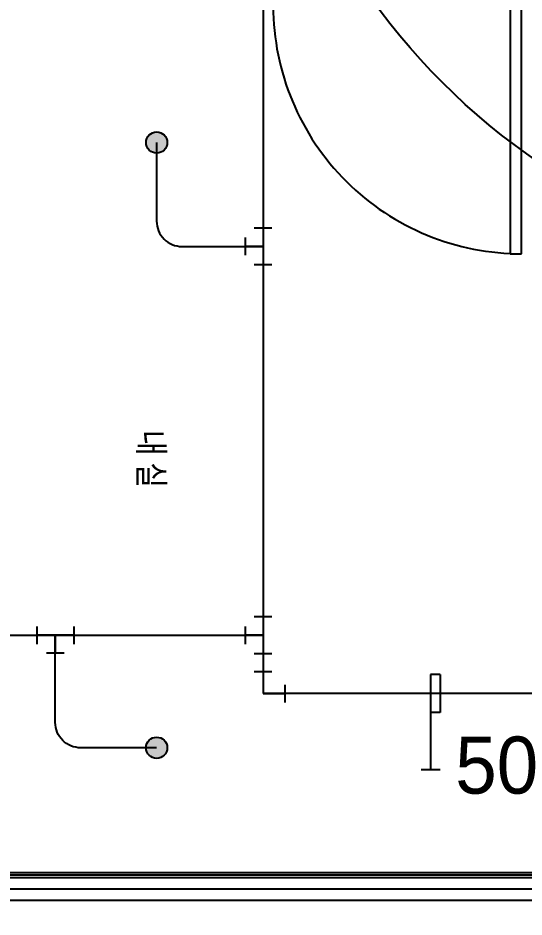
# Model space of a CAD drawing. Header units: millimetres. Extents: x 238075 to 303070, y -258150 to -205841.
# Drawn here: x 247255 to 249253, y -242257 to -238711 of the extents above; entities that cross this region are included whole.
import ezdxf
from ezdxf.enums import TextEntityAlignment as Align

# ---------------------------------------------------------------- set-up
doc = ezdxf.new("R2010")
doc.units = ezdxf.units.MM
doc.header["$LTSCALE"] = 200
for name, color, linetype in [('-소화(SP가지관)', 3, 'Continuous'), ('-소화(SP헤드하향)', 2, 'Continuous'), ('L4', 4, 'Continuous'), ('SP 후렉시블', 7, 'Continuous'), ('TEX', 3, 'Continuous'), ('아파트', 253, 'Continuous'), ('헤드반경1', 1, 'Continuous')]:
    doc.layers.add(name, color=color, linetype=linetype)
doc.styles.add('돋움', font='Dotum.ttf')
doc.styles.add('맑은고딕', font='malgun.ttf', dxfattribs={"width": 0.8})
doc.linetypes.add('BATTING', pattern='A,0.0001,-0.1,[134,ltypeshp.shx,S=0.1,R=0,X=-0.1,Y=0],-0.2,[134,ltypeshp.shx,S=0.1,R=180,X=0.1,Y=0],-0.1', length=0.4001)

# ---------------------------------------------------------------- blocks, each defined once
blk = doc.blocks.new('A$C39172136')
at = {"layer": '-소화(SP헤드하향)'}
blk.add_hatch(color=0, dxfattribs=at).paths.add_polyline_path([(0, -42, -1), (0, 42, -1)])
at = {"layer": '-소화(SP헤드하향)', "color": 0}
blk.add_circle((0, 0), 42, dxfattribs=at)
blk = doc.blocks.new('A$C78BA73EA')
for p, q in [((0.5, 5), (0.5, 0)), ((1, 5), (0.5, 5)), ((1, 5), (1, 3)), ((1, 3), (0.5, 3)), ((1, 0), (0, 0))]:
    blk.add_line(p, q)
blk = doc.blocks.new('A$C1978247E')
at = {"color": 0}
for p, q in [((-45.1, 90), (45.1, 90)), ((0, 0), (0, 90)), ((-93.8, -45.1), (-93.8, 45.1)), ((93.8, 0), (-93.8, 0)), ((93.8, -45.1), (93.8, 45.1))]:
    blk.add_line(p, q, dxfattribs=at)
blk = doc.blocks.new('A$C221D5E5E')
at = {"layer": '헤드반경1'}
blk.add_circle((0, 0), 2600, dxfattribs=at)
blk = doc.blocks.new('A$C476E3A35')
at = {"color": 0}
for p, q in [((112.5, 0), (0, 0)), ((0, 0), (0, -113.2)), ((112.5, 45.1), (112.5, -45.1)), ((-45.1, -113.2), (45.1, -113.2))]:
    blk.add_line(p, q, dxfattribs=at)

msp = doc.modelspace()

# ---------------------------------------------------------------- linework, layer by layer
at = {"layer": '-소화(SP가지관)', "color": 2, "ltscale": 0.25}
for p in [(248222.6, -234257.7, 54985.4), (250354.7, -241376.2, 54985.4)]:
    msp.add_line(p, (248222.6, -241376.2, 54985.4), dxfattribs=at)
at = {"layer": '-소화(SP가지관)', "color": 6}
for p, q in [((248085.7, -239612.4, 54985.4), (248222.6, -239612.4, 54985.4)), ((247150.6, -241146.2, 54985.4), (248222.6, -241146.2, 54985.4)), ((247402.8, -241296.8, 54985.4), (247402.8, -241146.2, 54985.4))]:
    msp.add_line(p, q, dxfattribs=at)
at = {"layer": 'L4'}
for p, q in [((249197.6, -238661.2), (249197.6, -239641.2)), ((249242.6, -239641.2), (249242.6, -238661.2)), ((249197.6, -239641.2), (249242.6, -239641.2)), ((246342.6, -242081.2), (251352.6, -242081.2)), ((246322.6, -242101.2), (252012.6, -242101.2)), ((246332.6, -242091.2), (251372.6, -242091.2)), ((246322.6, -242146.2), (252102.6, -242146.2)), ((245952.6, -242191.2, 54985.4), (252102.6, -242191.2, 54985.4))]:
    msp.add_line(p, q, dxfattribs=at)
msp.add_arc((249242.6, -238661.2), 980, 177.3681, 267.3681, dxfattribs=at)
at = {"layer": 'SP 후렉시블', "linetype": 'BATTING', "ltscale": 5, "elevation": 54985.4}
for points in [[(247802.8, -239202.4), (247802.8, -239512.4, 0.414214), (247902.8, -239612.4), (248085.7, -239612.4), (248115.7, -239612.4)], [(247802.8, -241589.8), (247502.8, -241589.8, -0.414214), (247402.8, -241489.8), (247402.8, -241296.8), (247402.8, -241266.8)]]:
    msp.add_lwpolyline(points, format="xyb", dxfattribs=at)
at = {"layer": '아파트'}
msp.add_circle((263075.4, -230841.1, 54985.4), 25000, dxfattribs=at)

# ---------------------------------------------------------------- block references
at = {"layer": '-소화(SP가지관)', "color": 2, "ltscale": 0.25}
for name, p, xscale, yscale, zscale, rotation in [('A$C1978247E', (248222.6, -239612.4, 54985.4), 0.773119999980927, 0.773119999980927, 0.773119999980927, 90.00000000000006), ('A$C1978247E', (248222.6, -241146.2, 54985.4), 0.773119999980927, 0.773119999980927, 0.773119999980927, 90.00000000000006), ('A$C1978247E', (247402.8, -241146.2, 54985.4), -0.773119999980927, 0.773119999980927, 0.773119999980927, 180), ('A$C476E3A35', (248222.6, -241376.2, 54985.4), 0.7731199999823013, 0.7731199999823013, 0.7731199999823013, 90.00000001595954)]:
    msp.add_blockref(name, p, dxfattribs=dict(at, xscale=xscale, yscale=yscale, zscale=zscale, rotation=rotation))
at = {"layer": '-소화(SP헤드하향)', "ltscale": 0.2}
for p, rotation in [((247802.8, -239202.4, 54985.4), 270), ((247802.8, -241589.8, 54985.4), 180)]:
    msp.add_blockref('A$C39172136', p, dxfattribs=dict(at, rotation=rotation))
at = {"xscale": 75, "yscale": 75, "zscale": 75}
msp.add_blockref('A$C78BA73EA', (248846.4, -241676.2, 54985.4), dxfattribs=at)
at = {"layer": '헤드반경1', "rotation": 331.1402425143963}
msp.add_blockref('A$C221D5E5E', (250768.8, -237127.4, 54985.4), dxfattribs=at)

# ---------------------------------------------------------------- texts
at = {"layer": 'L4', "style": '맑은고딕', "width": 0.8}
msp.add_text('내 실', height=100, rotation=270, dxfattribs=at).set_placement((247782.1, -240450.4), align=Align.MIDDLE_CENTER)
at = {"layer": 'TEX', "style": '돋움'}
msp.add_text('50', height=225, dxfattribs=at).set_placement((248981.2, -241770.5, 54985.4))

doc.saveas('drawing.dxf')
